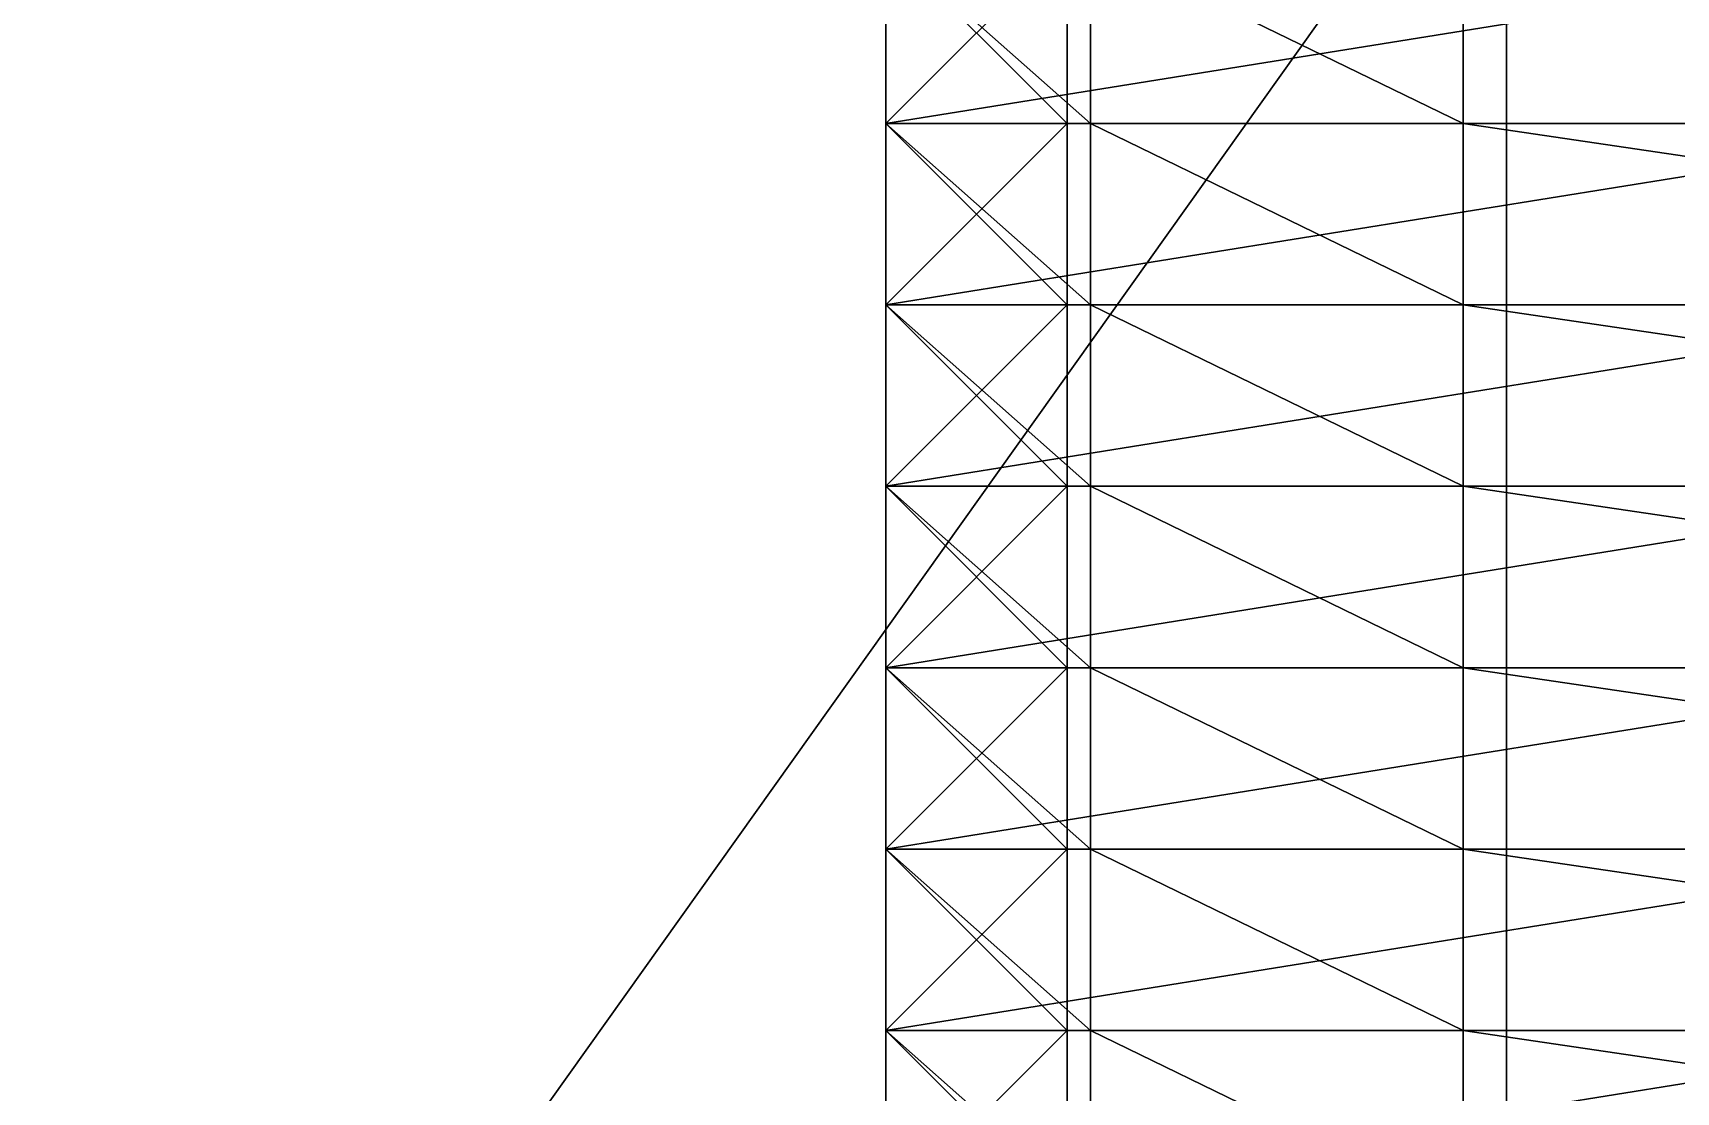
# Model space of a CAD drawing. Header units: millimetres. Extents: x -2 to 845, y -2 to 957.
# Drawn here: x 456.2 to 510.6, y 511 to 546 of the extents above; entities that cross this region are included whole.
import ezdxf

# ---------------------------------------------------------------- set-up
doc = ezdxf.new("R2010")
doc.units = ezdxf.units.MM
doc.header["$LTSCALE"] = 25.4

msp = doc.modelspace()

# ---------------------------------------------------------------- linework, layer by layer
for p, q in [((505, 905, 25), (505, 50, 25)), ((505, 905), (505, 50)), ((505, 905, 25), (505, 50, 25)), ((484.463, 549, 197.249), (484.463, 543, 197.249)), ((484.463, 549, 203.947), (484.463, 543, 203.947)), ((484.463, 549, 228.56), (484.463, 543, 228.56)), ((484.463, 549, 203.947), (484.463, 543, 203.947)), ((484.463, 549, 228.56), (484.463, 543, 228.56)), ((484.463, 549, 195), (484.463, 543, 195)), ((484.463, 549, 195), (484.463, 543, 195)), ((484.463, 549, 197.249), (484.463, 543, 197.249)), ((490.463, 549, 197.249), (490.463, 543, 197.249)), ((490.463, 549, 197.249), (490.463, 543, 197.249)), ((490.463, 549, 200.249), (490.463, 543, 200.249)), ((490.463, 549, 200.249), (490.463, 543, 200.249)), ((491.232, 549, 231.699), (491.232, 543, 231.699)), ((491.232, 549, 231.699), (491.232, 543, 231.699)), ((491.232, 549, 249.284), (491.232, 543, 249.284)), ((491.232, 549, 249.284), (491.232, 543, 249.284)), ((503.559, 549, 255), (503.559, 543, 255)), ((503.559, 549, 255), (503.559, 543, 255)), ((491.232, 543, 231.699), (484.463, 543, 228.56)), ((484.463, 543, 228.56), (484.463, 537, 228.56)), ((484.463, 543, 203.947), (484.463, 543, 228.56)), ((484.463, 543, 203.947), (484.463, 537, 203.947)), ((484.463, 543, 228.56), (484.463, 537, 228.56)), ((521.772, 543, 195), (484.463, 543, 195)), ((484.463, 543, 195), (484.463, 543, 197.249)), ((484.463, 543, 197.249), (490.463, 543, 197.249)), ((490.463, 543, 200.249), (484.463, 543, 203.947)), ((484.463, 543, 203.947), (484.463, 543, 228.56)), ((491.232, 543, 231.699), (484.463, 543, 228.56)), ((484.463, 543, 197.249), (490.463, 543, 197.249)), ((490.463, 543, 200.249), (484.463, 543, 203.947)), ((491.232, 543, 231.699), (484.463, 543, 228.56)), ((484.463, 543, 203.947), (484.463, 543, 228.56)), ((521.772, 543, 195), (484.463, 543, 195)), ((484.463, 543, 195), (484.463, 537, 195)), ((484.463, 543, 195), (484.463, 543, 197.249)), ((484.463, 543, 195), (484.463, 537, 195)), ((484.463, 543, 197.249), (484.463, 537, 197.249)), ((521.772, 543, 195), (484.463, 543, 195)), ((484.463, 543, 195), (484.463, 543, 197.249)), ((484.463, 543, 197.249), (490.463, 543, 197.249)), ((484.463, 543, 197.249), (484.463, 537, 197.249)), ((490.463, 543, 200.249), (484.463, 543, 203.947)), ((484.463, 543, 203.947), (484.463, 537, 203.947)), ((490.463, 543, 197.249), (490.463, 543, 200.249)), ((490.463, 543, 197.249), (490.463, 543, 200.249)), ((490.463, 543, 197.249), (490.463, 537, 197.249)), ((490.463, 543, 197.249), (490.463, 543, 200.249)), ((490.463, 543, 197.249), (490.463, 537, 197.249)), ((490.463, 543, 200.249), (490.463, 537, 200.249)), ((490.463, 543, 200.249), (490.463, 537, 200.249)), ((491.232, 543, 231.699), (491.232, 537, 231.699)), ((503.559, 543, 255), (491.232, 543, 249.284)), ((491.232, 543, 249.284), (491.232, 543, 231.699)), ((491.232, 543, 249.284), (491.232, 543, 231.699)), ((491.232, 543, 249.284), (491.232, 543, 231.699)), ((491.232, 543, 231.699), (491.232, 537, 231.699)), ((491.232, 543, 249.284), (491.232, 537, 249.284)), ((503.559, 543, 255), (491.232, 543, 249.284)), ((503.559, 543, 255), (491.232, 543, 249.284)), ((491.232, 543, 249.284), (491.232, 537, 249.284)), ((503.559, 543, 255), (544.216, 543, 255)), ((503.559, 543, 255), (544.216, 543, 255)), ((503.559, 543, 255), (503.559, 537, 255)), ((503.559, 543, 255), (544.216, 543, 255)), ((503.559, 543, 255), (503.559, 537, 255)), ((491.232, 537, 231.699), (484.463, 537, 228.56)), ((484.463, 537, 203.947), (484.463, 537, 228.56)), ((491.232, 537, 231.699), (484.463, 537, 228.56)), ((484.463, 537, 203.947), (484.463, 537, 228.56)), ((490.463, 537, 200.249), (484.463, 537, 203.947)), ((484.463, 537, 197.249), (490.463, 537, 197.249)), ((484.463, 537, 195), (484.463, 537, 197.249)), ((521.772, 537, 195), (484.463, 537, 195)), ((484.463, 537, 203.947), (484.463, 537, 228.56)), ((484.463, 537, 203.947), (484.463, 531, 203.947)), ((484.463, 537, 228.56), (484.463, 531, 228.56)), ((491.232, 537, 231.699), (484.463, 537, 228.56)), ((484.463, 537, 228.56), (484.463, 531, 228.56)), ((521.772, 537, 195), (484.463, 537, 195)), ((521.772, 537, 195), (484.463, 537, 195)), ((484.463, 537, 195), (484.463, 531, 195)), ((484.463, 537, 195), (484.463, 537, 197.249)), ((484.463, 537, 195), (484.463, 537, 197.249)), ((484.463, 537, 195), (484.463, 531, 195)), ((484.463, 537, 197.249), (484.463, 531, 197.249)), ((484.463, 537, 197.249), (490.463, 537, 197.249)), ((490.463, 537, 200.249), (484.463, 537, 203.947)), ((490.463, 537, 200.249), (484.463, 537, 203.947)), ((484.463, 537, 203.947), (484.463, 531, 203.947)), ((484.463, 537, 197.249), (490.463, 537, 197.249)), ((484.463, 537, 197.249), (484.463, 531, 197.249)), ((490.463, 537, 197.249), (490.463, 537, 200.249)), ((490.463, 537, 197.249), (490.463, 537, 200.249)), ((490.463, 537, 200.249), (490.463, 531, 200.249)), ((490.463, 537, 197.249), (490.463, 531, 197.249)), ((490.463, 537, 197.249), (490.463, 537, 200.249)), ((490.463, 537, 197.249), (490.463, 531, 197.249)), ((490.463, 537, 200.249), (490.463, 531, 200.249)), ((503.559, 537, 255), (491.232, 537, 249.284)), ((491.232, 537, 249.284), (491.232, 537, 231.699)), ((491.232, 537, 231.699), (491.232, 531, 231.699)), ((491.232, 537, 249.284), (491.232, 537, 231.699)), ((491.232, 537, 231.699), (491.232, 531, 231.699)), ((491.232, 537, 249.284), (491.232, 531, 249.284)), ((491.232, 537, 249.284), (491.232, 537, 231.699)), ((503.559, 537, 255), (491.232, 537, 249.284)), ((503.559, 537, 255), (491.232, 537, 249.284)), ((491.232, 537, 249.284), (491.232, 531, 249.284)), ((503.559, 537, 255), (544.216, 537, 255)), ((503.559, 537, 255), (544.216, 537, 255)), ((503.559, 537, 255), (544.216, 537, 255)), ((503.559, 537, 255), (503.559, 531, 255)), ((503.559, 537, 255), (503.559, 531, 255)), ((484.463, 531, 195), (484.463, 531, 197.249)), ((484.463, 531, 195), (484.463, 525, 195)), ((484.463, 531, 197.249), (484.463, 525, 197.249)), ((521.772, 531, 195), (484.463, 531, 195)), ((484.463, 531, 195), (484.463, 525, 195)), ((484.463, 531, 197.249), (490.463, 531, 197.249)), ((484.463, 531, 197.249), (484.463, 525, 197.249)), ((490.463, 531, 200.249), (484.463, 531, 203.947)), ((484.463, 531, 203.947), (484.463, 525, 203.947)), ((484.463, 531, 203.947), (484.463, 531, 228.56)), ((491.232, 531, 231.699), (484.463, 531, 228.56)), ((491.232, 531, 231.699), (484.463, 531, 228.56)), ((484.463, 531, 228.56), (484.463, 525, 228.56)), ((491.232, 531, 231.699), (484.463, 531, 228.56)), ((484.463, 531, 203.947), (484.463, 531, 228.56)), ((490.463, 531, 200.249), (484.463, 531, 203.947)), ((484.463, 531, 197.249), (490.463, 531, 197.249)), ((484.463, 531, 195), (484.463, 531, 197.249)), ((521.772, 531, 195), (484.463, 531, 195)), ((484.463, 531, 203.947), (484.463, 531, 228.56)), ((484.463, 531, 203.947), (484.463, 525, 203.947)), ((484.463, 531, 228.56), (484.463, 525, 228.56)), ((521.772, 531, 195), (484.463, 531, 195)), ((484.463, 531, 195), (484.463, 531, 197.249)), ((490.463, 531, 200.249), (484.463, 531, 203.947)), ((484.463, 531, 197.249), (490.463, 531, 197.249)), ((490.463, 531, 197.249), (490.463, 531, 200.249)), ((490.463, 531, 197.249), (490.463, 525, 197.249)), ((490.463, 531, 200.249), (490.463, 525, 200.249)), ((490.463, 531, 197.249), (490.463, 525, 197.249)), ((490.463, 531, 200.249), (490.463, 525, 200.249)), ((490.463, 531, 197.249), (490.463, 531, 200.249)), ((490.463, 531, 197.249), (490.463, 531, 200.249)), ((491.232, 531, 231.699), (491.232, 525, 231.699)), ((503.559, 531, 255), (491.232, 531, 249.284)), ((491.232, 531, 249.284), (491.232, 531, 231.699)), ((491.232, 531, 249.284), (491.232, 531, 231.699)), ((491.232, 531, 249.284), (491.232, 531, 231.699)), ((491.232, 531, 231.699), (491.232, 525, 231.699)), ((491.232, 531, 249.284), (491.232, 525, 249.284)), ((503.559, 531, 255), (491.232, 531, 249.284)), ((491.232, 531, 249.284), (491.232, 525, 249.284)), ((503.559, 531, 255), (491.232, 531, 249.284)), ((503.559, 531, 255), (544.216, 531, 255)), ((503.559, 531, 255), (503.559, 525, 255)), ((503.559, 531, 255), (544.216, 531, 255)), ((503.559, 531, 255), (544.216, 531, 255)), ((503.559, 531, 255), (503.559, 525, 255)), ((484.463, 525, 195), (484.463, 525, 197.249)), ((484.463, 525, 195), (484.463, 519, 195)), ((484.463, 525, 197.249), (484.463, 519, 197.249)), ((484.463, 525, 195), (484.463, 525, 197.249)), ((521.772, 525, 195), (484.463, 525, 195)), ((484.463, 525, 195), (484.463, 525, 197.249)), ((484.463, 525, 197.249), (490.463, 525, 197.249)), ((490.463, 525, 200.249), (484.463, 525, 203.947)), ((484.463, 525, 203.947), (484.463, 525, 228.56)), ((491.232, 525, 231.699), (484.463, 525, 228.56)), ((521.772, 525, 195), (484.463, 525, 195)), ((521.772, 525, 195), (484.463, 525, 195)), ((484.463, 525, 195), (484.463, 519, 195)), ((484.463, 525, 197.249), (490.463, 525, 197.249)), ((484.463, 525, 197.249), (490.463, 525, 197.249)), ((484.463, 525, 197.249), (484.463, 519, 197.249)), ((491.232, 525, 231.699), (484.463, 525, 228.56)), ((484.463, 525, 228.56), (484.463, 519, 228.56)), ((490.463, 525, 200.249), (484.463, 525, 203.947)), ((484.463, 525, 203.947), (484.463, 519, 203.947)), ((484.463, 525, 203.947), (484.463, 525, 228.56)), ((484.463, 525, 203.947), (484.463, 519, 203.947)), ((484.463, 525, 228.56), (484.463, 519, 228.56)), ((490.463, 525, 200.249), (484.463, 525, 203.947)), ((491.232, 525, 231.699), (484.463, 525, 228.56)), ((484.463, 525, 203.947), (484.463, 525, 228.56)), ((490.463, 525, 197.249), (490.463, 525, 200.249)), ((490.463, 525, 197.249), (490.463, 525, 200.249)), ((490.463, 525, 197.249), (490.463, 525, 200.249)), ((490.463, 525, 197.249), (490.463, 519, 197.249)), ((490.463, 525, 200.249), (490.463, 519, 200.249)), ((490.463, 525, 197.249), (490.463, 519, 197.249)), ((490.463, 525, 200.249), (490.463, 519, 200.249)), ((503.559, 525, 255), (491.232, 525, 249.284)), ((491.232, 525, 249.284), (491.232, 525, 231.699)), ((491.232, 525, 249.284), (491.232, 525, 231.699)), ((491.232, 525, 231.699), (491.232, 519, 231.699)), ((491.232, 525, 249.284), (491.232, 519, 249.284)), ((503.559, 525, 255), (491.232, 525, 249.284)), ((491.232, 525, 249.284), (491.232, 519, 249.284)), ((491.232, 525, 231.699), (491.232, 519, 231.699)), ((491.232, 525, 249.284), (491.232, 525, 231.699)), ((503.559, 525, 255), (491.232, 525, 249.284)), ((503.559, 525, 255), (544.216, 525, 255)), ((503.559, 525, 255), (503.559, 519, 255)), ((503.559, 525, 255), (544.216, 525, 255)), ((503.559, 525, 255), (503.559, 519, 255)), ((503.559, 525, 255), (544.216, 525, 255)), ((484.463, 519, 195), (484.463, 519, 197.249)), ((521.772, 519, 195), (484.463, 519, 195)), ((491.232, 519, 231.699), (484.463, 519, 228.56)), ((484.463, 519, 203.947), (484.463, 519, 228.56)), ((490.463, 519, 200.249), (484.463, 519, 203.947)), ((484.463, 519, 197.249), (490.463, 519, 197.249)), ((484.463, 519, 195), (484.463, 519, 197.249)), ((521.772, 519, 195), (484.463, 519, 195)), ((484.463, 519, 195), (484.463, 519, 197.249)), ((484.463, 519, 195), (484.463, 513, 195)), ((484.463, 519, 197.249), (484.463, 513, 197.249)), ((521.772, 519, 195), (484.463, 519, 195)), ((484.463, 519, 195), (484.463, 513, 195)), ((484.463, 519, 197.249), (490.463, 519, 197.249)), ((484.463, 519, 197.249), (490.463, 519, 197.249)), ((484.463, 519, 197.249), (484.463, 513, 197.249)), ((491.232, 519, 231.699), (484.463, 519, 228.56)), ((484.463, 519, 228.56), (484.463, 513, 228.56)), ((491.232, 519, 231.699), (484.463, 519, 228.56)), ((490.463, 519, 200.249), (484.463, 519, 203.947)), ((490.463, 519, 200.249), (484.463, 519, 203.947)), ((484.463, 519, 203.947), (484.463, 513, 203.947)), ((484.463, 519, 203.947), (484.463, 519, 228.56)), ((484.463, 519, 203.947), (484.463, 519, 228.56)), ((484.463, 519, 203.947), (484.463, 513, 203.947)), ((484.463, 519, 228.56), (484.463, 513, 228.56)), ((490.463, 519, 197.249), (490.463, 519, 200.249)), ((490.463, 519, 197.249), (490.463, 519, 200.249)), ((490.463, 519, 197.249), (490.463, 513, 197.249)), ((490.463, 519, 197.249), (490.463, 519, 200.249)), ((490.463, 519, 197.249), (490.463, 513, 197.249)), ((490.463, 519, 200.249), (490.463, 513, 200.249)), ((490.463, 519, 200.249), (490.463, 513, 200.249)), ((503.559, 519, 255), (491.232, 519, 249.284)), ((491.232, 519, 249.284), (491.232, 519, 231.699)), ((491.232, 519, 249.284), (491.232, 519, 231.699)), ((503.559, 519, 255), (491.232, 519, 249.284)), ((503.559, 519, 255), (491.232, 519, 249.284)), ((491.232, 519, 249.284), (491.232, 513, 249.284)), ((491.232, 519, 249.284), (491.232, 519, 231.699)), ((491.232, 519, 231.699), (491.232, 513, 231.699)), ((491.232, 519, 249.284), (491.232, 513, 249.284)), ((491.232, 519, 231.699), (491.232, 513, 231.699)), ((503.559, 519, 255), (544.216, 519, 255)), ((503.559, 519, 255), (503.559, 513, 255)), ((503.559, 519, 255), (544.216, 519, 255)), ((503.559, 519, 255), (544.216, 519, 255)), ((503.559, 519, 255), (503.559, 513, 255)), ((484.463, 513, 195), (484.463, 513, 197.249)), ((521.772, 513, 195), (484.463, 513, 195)), ((484.463, 513, 197.249), (490.463, 513, 197.249)), ((491.232, 513, 231.699), (484.463, 513, 228.56)), ((490.463, 513, 200.249), (484.463, 513, 203.947)), ((484.463, 513, 203.947), (484.463, 513, 228.56)), ((491.232, 513, 231.699), (484.463, 513, 228.56)), ((484.463, 513, 203.947), (484.463, 513, 228.56)), ((490.463, 513, 200.249), (484.463, 513, 203.947)), ((484.463, 513, 197.249), (490.463, 513, 197.249)), ((484.463, 513, 195), (484.463, 513, 197.249)), ((521.772, 513, 195), (484.463, 513, 195)), ((490.463, 513, 200.249), (484.463, 513, 203.947)), ((484.463, 513, 203.947), (484.463, 507, 203.947)), ((484.463, 513, 203.947), (484.463, 513, 228.56)), ((484.463, 513, 203.947), (484.463, 507, 203.947)), ((484.463, 513, 228.56), (484.463, 507, 228.56)), ((484.463, 513, 197.249), (490.463, 513, 197.249)), ((484.463, 513, 197.249), (484.463, 507, 197.249)), ((491.232, 513, 231.699), (484.463, 513, 228.56)), ((484.463, 513, 228.56), (484.463, 507, 228.56)), ((484.463, 513, 195), (484.463, 513, 197.249)), ((484.463, 513, 195), (484.463, 507, 195)), ((484.463, 513, 197.249), (484.463, 507, 197.249)), ((521.772, 513, 195), (484.463, 513, 195)), ((484.463, 513, 195), (484.463, 507, 195)), ((490.463, 513, 197.249), (490.463, 513, 200.249)), ((490.463, 513, 197.249), (490.463, 513, 200.249)), ((490.463, 513, 200.249), (490.463, 507, 200.249)), ((490.463, 513, 197.249), (490.463, 507, 197.249)), ((490.463, 513, 197.249), (490.463, 513, 200.249)), ((490.463, 513, 197.249), (490.463, 507, 197.249)), ((490.463, 513, 200.249), (490.463, 507, 200.249)), ((503.559, 513, 255), (491.232, 513, 249.284)), ((491.232, 513, 249.284), (491.232, 507, 249.284)), ((503.559, 513, 255), (491.232, 513, 249.284)), ((491.232, 513, 249.284), (491.232, 513, 231.699)), ((503.559, 513, 255), (491.232, 513, 249.284)), ((491.232, 513, 249.284), (491.232, 513, 231.699)), ((491.232, 513, 231.699), (491.232, 507, 231.699)), ((491.232, 513, 249.284), (491.232, 513, 231.699)), ((491.232, 513, 231.699), (491.232, 507, 231.699)), ((491.232, 513, 249.284), (491.232, 507, 249.284)), ((503.559, 513, 255), (544.216, 513, 255)), ((503.559, 513, 255), (503.559, 507, 255)), ((503.559, 513, 255), (503.559, 507, 255)), ((503.559, 513, 255), (544.216, 513, 255)), ((503.559, 513, 255), (544.216, 513, 255))]:
    msp.add_line(p, q)

# ---------------------------------------------------------------- meshes
mesh = msp.add_polyface()
corners = [(0, -2, -2), (545, 50, -2), (0, 957, -2), (670, -2, -2), (590, 50, -2), (670, 50, -2), (670, 0, -2), (670, 955, -2), (845, 957, -2), (545, 905, -2), (590, 905, -2), (670, 905, -2), (845, 955, -2)]
mesh.append_faces([[corners[k] for k in face] for face in [(5, 3, 6), (7, 10, 11), (8, 7, 12)]], dxfattribs={"vtx0": -1})
mesh.append_faces([[corners[k] for k in face] for face in [(0, 1, 2), (1, 3, 4), (4, 3, 5), (2, 7, 8), (9, 2, 1)]], dxfattribs={"vtx0": -1, "vtx1": -1})
mesh.append_faces([[corners[k] for k in face] for face in [(7, 2, 9)]], dxfattribs={"vtx0": -1, "vtx1": -1, "vtx2": -1})
mesh.append_faces([[corners[k] for k in face] for face in [(1, 0, 3), (7, 9, 10)]], dxfattribs={"vtx0": -1, "vtx2": -1})
mesh = msp.add_polyface()
corners = [(590, -2, 25), (130, 35, 25), (130, -2, 25), (505, 50, 25), (545, 50, 25), (505, 905, 25), (590, 50, 25), (100, 920, 25), (100, 905, 25), (130, 920, 25), (130, 955, 25), (590, 955, 25), (545, 905, 25), (590, 905, 25), (100, 50, 25), (100, 35, 25)]
mesh.append_faces([[corners[k] for k in face] for face in [(0, 1, 2), (4, 0, 6), (5, 7, 8), (11, 12, 13), (1, 14, 15)]], dxfattribs={"vtx0": -1})
mesh.append_faces([[corners[k] for k in face] for face in [(3, 4, 5), (7, 5, 9), (9, 5, 10), (10, 5, 11), (12, 5, 4), (14, 1, 3)]], dxfattribs={"vtx0": -1, "vtx1": -1})
mesh.append_faces([[corners[k] for k in face] for face in [(1, 0, 3), (3, 0, 4), (11, 5, 12)]], dxfattribs={"vtx0": -1, "vtx1": -1, "vtx2": -1})
mesh = msp.add_polyface()
corners = [(505, 905, 25), (505, 50), (505, 50, 25), (505, 905)]
mesh.append_faces([[corners[k] for k in face] for face in [(0, 1, 2), (1, 0, 3)]], dxfattribs={"vtx0": -1})
mesh = msp.add_polyface()
corners = [(651, 760, 85), (195, 729, 85), (195, 760, 85), (195, 120, 85), (650, 120, 85), (651, 120, 85)]
mesh.append_faces([[corners[k] for k in face] for face in [(0, 1, 2), (4, 0, 5)]], dxfattribs={"vtx0": -1})
mesh.append_faces([[corners[k] for k in face] for face in [(1, 0, 3), (3, 0, 4)]], dxfattribs={"vtx0": -1, "vtx1": -1})
mesh = msp.add_polyface()
corners = [(490.463, 543, 197.249), (484.463, 549, 197.249), (484.463, 543, 197.249), (490.463, 549, 197.249)]
mesh.append_faces([[corners[k] for k in face] for face in [(0, 1, 2), (1, 0, 3)]], dxfattribs={"vtx0": -1})
mesh = msp.add_polyface()
corners = [(490.463, 549, 200.249), (484.463, 543, 203.947), (484.463, 549, 203.947), (490.463, 543, 200.249)]
mesh.append_faces([[corners[k] for k in face] for face in [(0, 1, 2), (1, 0, 3)]], dxfattribs={"vtx0": -1})
mesh = msp.add_polyface()
corners = [(491.232, 543, 231.699), (484.463, 549, 228.56), (484.463, 543, 228.56), (491.232, 549, 231.699)]
mesh.append_faces([[corners[k] for k in face] for face in [(0, 1, 2), (1, 0, 3)]], dxfattribs={"vtx0": -1})
mesh = msp.add_polyface()
corners = [(484.463, 549, 228.56), (484.463, 543, 203.947), (484.463, 543, 228.56), (484.463, 549, 203.947)]
mesh.append_faces([[corners[k] for k in face] for face in [(0, 1, 2), (1, 0, 3)]], dxfattribs={"vtx0": -1})
mesh = msp.add_polyface()
corners = [(521.772, 549, 195), (484.463, 543, 195), (484.463, 549, 195), (521.772, 543, 195)]
mesh.append_faces([[corners[k] for k in face] for face in [(0, 1, 2), (1, 0, 3)]], dxfattribs={"vtx0": -1})
mesh = msp.add_polyface()
corners = [(484.463, 549, 197.249), (484.463, 543, 195), (484.463, 543, 197.249), (484.463, 549, 195)]
mesh.append_faces([[corners[k] for k in face] for face in [(0, 1, 2), (1, 0, 3)]], dxfattribs={"vtx0": -1})
mesh = msp.add_polyface()
corners = [(490.463, 549, 200.249), (490.463, 543, 197.249), (490.463, 543, 200.249), (490.463, 549, 197.249)]
mesh.append_faces([[corners[k] for k in face] for face in [(0, 1, 2), (1, 0, 3)]], dxfattribs={"vtx0": -1})
mesh = msp.add_polyface()
corners = [(491.232, 549, 249.284), (491.232, 543, 231.699), (491.232, 543, 249.284), (491.232, 549, 231.699)]
mesh.append_faces([[corners[k] for k in face] for face in [(0, 1, 2), (1, 0, 3)]], dxfattribs={"vtx0": -1})
mesh = msp.add_polyface()
corners = [(503.559, 543, 255), (491.232, 549, 249.284), (491.232, 543, 249.284), (503.559, 549, 255)]
mesh.append_faces([[corners[k] for k in face] for face in [(0, 1, 2), (1, 0, 3)]], dxfattribs={"vtx0": -1})
mesh = msp.add_polyface()
corners = [(544.216, 543, 255), (503.559, 549, 255), (503.559, 543, 255), (544.216, 549, 255)]
mesh.append_faces([[corners[k] for k in face] for face in [(0, 1, 2), (1, 0, 3)]], dxfattribs={"vtx0": -1})
mesh = msp.add_polyface()
corners = [(491.232, 537, 231.699), (484.463, 543, 228.56), (484.463, 537, 228.56), (491.232, 543, 231.699)]
mesh.append_faces([[corners[k] for k in face] for face in [(0, 1, 2), (1, 0, 3)]], dxfattribs={"vtx0": -1})
mesh = msp.add_polyface()
corners = [(484.463, 543, 228.56), (484.463, 537, 203.947), (484.463, 537, 228.56), (484.463, 543, 203.947)]
mesh.append_faces([[corners[k] for k in face] for face in [(0, 1, 2), (1, 0, 3)]], dxfattribs={"vtx0": -1})
mesh = msp.add_polyface()
corners = [(484.463, 543, 197.249), (521.772, 543, 195), (484.463, 543, 195), (538.286, 543, 195), (554.541, 543, 195), (490.463, 543, 197.249), (570.796, 543, 200.678), (490.463, 543, 200.249), (484.463, 543, 203.947), (570.796, 543, 213.901), (484.463, 543, 228.56), (554.541, 543, 217.847), (554.541, 543, 241.847), (491.232, 543, 231.699), (491.232, 543, 249.284), (544.216, 543, 255), (503.559, 543, 255)]
mesh.append_faces([[corners[k] for k in face] for face in [(0, 1, 2), (15, 14, 16)]], dxfattribs={"vtx0": -1})
mesh.append_faces([[corners[k] for k in face] for face in [(1, 0, 3), (3, 0, 4), (4, 5, 6), (6, 8, 9), (9, 10, 11), (11, 10, 12), (12, 14, 15)]], dxfattribs={"vtx0": -1, "vtx1": -1})
mesh.append_faces([[corners[k] for k in face] for face in [(4, 0, 5), (6, 5, 7), (6, 7, 8), (9, 8, 10), (12, 10, 13), (12, 13, 14)]], dxfattribs={"vtx0": -1, "vtx2": -1})
mesh = msp.add_polyface()
corners = [(521.772, 543, 195), (484.463, 537, 195), (484.463, 543, 195), (521.772, 537, 195)]
mesh.append_faces([[corners[k] for k in face] for face in [(0, 1, 2), (1, 0, 3)]], dxfattribs={"vtx0": -1})
mesh = msp.add_polyface()
corners = [(484.463, 543, 197.249), (484.463, 537, 195), (484.463, 537, 197.249), (484.463, 543, 195)]
mesh.append_faces([[corners[k] for k in face] for face in [(0, 1, 2), (1, 0, 3)]], dxfattribs={"vtx0": -1})
mesh = msp.add_polyface()
corners = [(490.463, 537, 197.249), (484.463, 543, 197.249), (484.463, 537, 197.249), (490.463, 543, 197.249)]
mesh.append_faces([[corners[k] for k in face] for face in [(0, 1, 2), (1, 0, 3)]], dxfattribs={"vtx0": -1})
mesh = msp.add_polyface()
corners = [(490.463, 543, 200.249), (484.463, 537, 203.947), (484.463, 543, 203.947), (490.463, 537, 200.249)]
mesh.append_faces([[corners[k] for k in face] for face in [(0, 1, 2), (1, 0, 3)]], dxfattribs={"vtx0": -1})
mesh = msp.add_polyface()
corners = [(490.463, 543, 200.249), (490.463, 537, 197.249), (490.463, 537, 200.249), (490.463, 543, 197.249)]
mesh.append_faces([[corners[k] for k in face] for face in [(0, 1, 2), (1, 0, 3)]], dxfattribs={"vtx0": -1})
mesh = msp.add_polyface()
corners = [(491.232, 543, 249.284), (491.232, 537, 231.699), (491.232, 537, 249.284), (491.232, 543, 231.699)]
mesh.append_faces([[corners[k] for k in face] for face in [(0, 1, 2), (1, 0, 3)]], dxfattribs={"vtx0": -1})
mesh = msp.add_polyface()
corners = [(503.559, 537, 255), (491.232, 543, 249.284), (491.232, 537, 249.284), (503.559, 543, 255)]
mesh.append_faces([[corners[k] for k in face] for face in [(0, 1, 2), (1, 0, 3)]], dxfattribs={"vtx0": -1})
mesh = msp.add_polyface()
corners = [(544.216, 537, 255), (503.559, 543, 255), (503.559, 537, 255), (544.216, 543, 255)]
mesh.append_faces([[corners[k] for k in face] for face in [(0, 1, 2), (1, 0, 3)]], dxfattribs={"vtx0": -1})
mesh = msp.add_polyface()
corners = [(570.796, 537, 200.678), (538.286, 537, 195), (554.541, 537, 195), (521.772, 537, 195), (484.463, 537, 195), (490.463, 537, 197.249), (490.463, 537, 200.249), (484.463, 537, 203.947), (570.796, 537, 213.901), (484.463, 537, 228.56), (554.541, 537, 217.847), (554.541, 537, 241.847), (491.232, 537, 231.699), (491.232, 537, 249.284), (544.216, 537, 255), (503.559, 537, 255), (484.463, 537, 197.249)]
mesh.append_faces([[corners[k] for k in face] for face in [(0, 1, 2), (13, 14, 15)]], dxfattribs={"vtx0": -1})
mesh.append_faces([[corners[k] for k in face] for face in [(1, 0, 3), (3, 0, 4), (5, 0, 6), (6, 0, 7), (7, 8, 9), (9, 11, 12), (12, 11, 13)]], dxfattribs={"vtx0": -1, "vtx1": -1})
mesh.append_faces([[corners[k] for k in face] for face in [(4, 0, 5)]], dxfattribs={"vtx0": -1, "vtx1": -1, "vtx2": -1})
mesh.append_faces([[corners[k] for k in face] for face in [(7, 0, 8), (9, 8, 10), (9, 10, 11), (13, 11, 14)]], dxfattribs={"vtx0": -1, "vtx2": -1})
mesh.append_faces([[corners[k] for k in face] for face in [(16, 4, 5)]], dxfattribs={"vtx1": -1})
mesh = msp.add_polyface()
corners = [(484.463, 537, 228.56), (484.463, 531, 203.947), (484.463, 531, 228.56), (484.463, 537, 203.947)]
mesh.append_faces([[corners[k] for k in face] for face in [(0, 1, 2), (1, 0, 3)]], dxfattribs={"vtx0": -1})
mesh = msp.add_polyface()
corners = [(491.232, 531, 231.699), (484.463, 537, 228.56), (484.463, 531, 228.56), (491.232, 537, 231.699)]
mesh.append_faces([[corners[k] for k in face] for face in [(0, 1, 2), (1, 0, 3)]], dxfattribs={"vtx0": -1})
mesh = msp.add_polyface()
corners = [(521.772, 537, 195), (484.463, 531, 195), (484.463, 537, 195), (521.772, 531, 195)]
mesh.append_faces([[corners[k] for k in face] for face in [(0, 1, 2), (1, 0, 3)]], dxfattribs={"vtx0": -1})
mesh = msp.add_polyface()
corners = [(484.463, 537, 197.249), (484.463, 531, 195), (484.463, 531, 197.249), (484.463, 537, 195)]
mesh.append_faces([[corners[k] for k in face] for face in [(0, 1, 2), (1, 0, 3)]], dxfattribs={"vtx0": -1})
mesh = msp.add_polyface()
corners = [(490.463, 537, 200.249), (484.463, 531, 203.947), (484.463, 537, 203.947), (490.463, 531, 200.249)]
mesh.append_faces([[corners[k] for k in face] for face in [(0, 1, 2), (1, 0, 3)]], dxfattribs={"vtx0": -1})
mesh = msp.add_polyface()
corners = [(490.463, 531, 197.249), (484.463, 537, 197.249), (484.463, 531, 197.249), (490.463, 537, 197.249)]
mesh.append_faces([[corners[k] for k in face] for face in [(0, 1, 2), (1, 0, 3)]], dxfattribs={"vtx0": -1})
mesh = msp.add_polyface()
corners = [(490.463, 537, 200.249), (490.463, 531, 197.249), (490.463, 531, 200.249), (490.463, 537, 197.249)]
mesh.append_faces([[corners[k] for k in face] for face in [(0, 1, 2), (1, 0, 3)]], dxfattribs={"vtx0": -1})
mesh = msp.add_polyface()
corners = [(491.232, 537, 249.284), (491.232, 531, 231.699), (491.232, 531, 249.284), (491.232, 537, 231.699)]
mesh.append_faces([[corners[k] for k in face] for face in [(0, 1, 2), (1, 0, 3)]], dxfattribs={"vtx0": -1})
mesh = msp.add_polyface()
corners = [(503.559, 531, 255), (491.232, 537, 249.284), (491.232, 531, 249.284), (503.559, 537, 255)]
mesh.append_faces([[corners[k] for k in face] for face in [(0, 1, 2), (1, 0, 3)]], dxfattribs={"vtx0": -1})
mesh = msp.add_polyface()
corners = [(544.216, 531, 255), (503.559, 537, 255), (503.559, 531, 255), (544.216, 537, 255)]
mesh.append_faces([[corners[k] for k in face] for face in [(0, 1, 2), (1, 0, 3)]], dxfattribs={"vtx0": -1})
mesh = msp.add_polyface()
corners = [(484.463, 531, 197.249), (484.463, 525, 195), (484.463, 525, 197.249), (484.463, 531, 195)]
mesh.append_faces([[corners[k] for k in face] for face in [(0, 1, 2), (1, 0, 3)]], dxfattribs={"vtx0": -1})
mesh = msp.add_polyface()
corners = [(521.772, 531, 195), (484.463, 525, 195), (484.463, 531, 195), (521.772, 525, 195)]
mesh.append_faces([[corners[k] for k in face] for face in [(0, 1, 2), (1, 0, 3)]], dxfattribs={"vtx0": -1})
mesh = msp.add_polyface()
corners = [(490.463, 525, 197.249), (484.463, 531, 197.249), (484.463, 525, 197.249), (490.463, 531, 197.249)]
mesh.append_faces([[corners[k] for k in face] for face in [(0, 1, 2), (1, 0, 3)]], dxfattribs={"vtx0": -1})
mesh = msp.add_polyface()
corners = [(490.463, 531, 200.249), (484.463, 525, 203.947), (484.463, 531, 203.947), (490.463, 525, 200.249)]
mesh.append_faces([[corners[k] for k in face] for face in [(0, 1, 2), (1, 0, 3)]], dxfattribs={"vtx0": -1})
mesh = msp.add_polyface()
corners = [(491.232, 525, 231.699), (484.463, 531, 228.56), (484.463, 525, 228.56), (491.232, 531, 231.699)]
mesh.append_faces([[corners[k] for k in face] for face in [(0, 1, 2), (1, 0, 3)]], dxfattribs={"vtx0": -1})
mesh = msp.add_polyface()
corners = [(570.796, 531, 200.678), (538.286, 531, 195), (554.541, 531, 195), (521.772, 531, 195), (484.463, 531, 195), (490.463, 531, 197.249), (490.463, 531, 200.249), (484.463, 531, 203.947), (570.796, 531, 213.901), (484.463, 531, 228.56), (554.541, 531, 217.847), (554.541, 531, 241.847), (491.232, 531, 231.699), (491.232, 531, 249.284), (544.216, 531, 255), (503.559, 531, 255), (484.463, 531, 197.249)]
mesh.append_faces([[corners[k] for k in face] for face in [(0, 1, 2), (13, 14, 15)]], dxfattribs={"vtx0": -1})
mesh.append_faces([[corners[k] for k in face] for face in [(1, 0, 3), (3, 0, 4), (5, 0, 6), (6, 0, 7), (7, 8, 9), (9, 11, 12), (12, 11, 13)]], dxfattribs={"vtx0": -1, "vtx1": -1})
mesh.append_faces([[corners[k] for k in face] for face in [(4, 0, 5)]], dxfattribs={"vtx0": -1, "vtx1": -1, "vtx2": -1})
mesh.append_faces([[corners[k] for k in face] for face in [(7, 0, 8), (9, 8, 10), (9, 10, 11), (13, 11, 14)]], dxfattribs={"vtx0": -1, "vtx2": -1})
mesh.append_faces([[corners[k] for k in face] for face in [(16, 4, 5)]], dxfattribs={"vtx1": -1})
mesh = msp.add_polyface()
corners = [(484.463, 531, 228.56), (484.463, 525, 203.947), (484.463, 525, 228.56), (484.463, 531, 203.947)]
mesh.append_faces([[corners[k] for k in face] for face in [(0, 1, 2), (1, 0, 3)]], dxfattribs={"vtx0": -1})
mesh = msp.add_polyface()
corners = [(490.463, 531, 200.249), (490.463, 525, 197.249), (490.463, 525, 200.249), (490.463, 531, 197.249)]
mesh.append_faces([[corners[k] for k in face] for face in [(0, 1, 2), (1, 0, 3)]], dxfattribs={"vtx0": -1})
mesh = msp.add_polyface()
corners = [(491.232, 531, 249.284), (491.232, 525, 231.699), (491.232, 525, 249.284), (491.232, 531, 231.699)]
mesh.append_faces([[corners[k] for k in face] for face in [(0, 1, 2), (1, 0, 3)]], dxfattribs={"vtx0": -1})
mesh = msp.add_polyface()
corners = [(503.559, 525, 255), (491.232, 531, 249.284), (491.232, 525, 249.284), (503.559, 531, 255)]
mesh.append_faces([[corners[k] for k in face] for face in [(0, 1, 2), (1, 0, 3)]], dxfattribs={"vtx0": -1})
mesh = msp.add_polyface()
corners = [(544.216, 525, 255), (503.559, 531, 255), (503.559, 525, 255), (544.216, 531, 255)]
mesh.append_faces([[corners[k] for k in face] for face in [(0, 1, 2), (1, 0, 3)]], dxfattribs={"vtx0": -1})
mesh = msp.add_polyface()
corners = [(484.463, 525, 197.249), (484.463, 519, 195), (484.463, 519, 197.249), (484.463, 525, 195)]
mesh.append_faces([[corners[k] for k in face] for face in [(0, 1, 2), (1, 0, 3)]], dxfattribs={"vtx0": -1})
mesh = msp.add_polyface()
corners = [(484.463, 525, 197.249), (521.772, 525, 195), (484.463, 525, 195), (538.286, 525, 195), (554.541, 525, 195), (490.463, 525, 197.249), (570.796, 525, 200.678), (490.463, 525, 200.249), (484.463, 525, 203.947), (570.796, 525, 213.901), (484.463, 525, 228.56), (554.541, 525, 217.847), (554.541, 525, 241.847), (491.232, 525, 231.699), (491.232, 525, 249.284), (544.216, 525, 255), (503.559, 525, 255)]
mesh.append_faces([[corners[k] for k in face] for face in [(0, 1, 2), (15, 14, 16)]], dxfattribs={"vtx0": -1})
mesh.append_faces([[corners[k] for k in face] for face in [(1, 0, 3), (3, 0, 4), (4, 5, 6), (6, 8, 9), (9, 10, 11), (11, 10, 12), (12, 14, 15)]], dxfattribs={"vtx0": -1, "vtx1": -1})
mesh.append_faces([[corners[k] for k in face] for face in [(4, 0, 5), (6, 5, 7), (6, 7, 8), (9, 8, 10), (12, 10, 13), (12, 13, 14)]], dxfattribs={"vtx0": -1, "vtx2": -1})
mesh = msp.add_polyface()
corners = [(521.772, 525, 195), (484.463, 519, 195), (484.463, 525, 195), (521.772, 519, 195)]
mesh.append_faces([[corners[k] for k in face] for face in [(0, 1, 2), (1, 0, 3)]], dxfattribs={"vtx0": -1})
mesh = msp.add_polyface()
corners = [(490.463, 519, 197.249), (484.463, 525, 197.249), (484.463, 519, 197.249), (490.463, 525, 197.249)]
mesh.append_faces([[corners[k] for k in face] for face in [(0, 1, 2), (1, 0, 3)]], dxfattribs={"vtx0": -1})
mesh = msp.add_polyface()
corners = [(491.232, 519, 231.699), (484.463, 525, 228.56), (484.463, 519, 228.56), (491.232, 525, 231.699)]
mesh.append_faces([[corners[k] for k in face] for face in [(0, 1, 2), (1, 0, 3)]], dxfattribs={"vtx0": -1})
mesh = msp.add_polyface()
corners = [(490.463, 525, 200.249), (484.463, 519, 203.947), (484.463, 525, 203.947), (490.463, 519, 200.249)]
mesh.append_faces([[corners[k] for k in face] for face in [(0, 1, 2), (1, 0, 3)]], dxfattribs={"vtx0": -1})
mesh = msp.add_polyface()
corners = [(484.463, 525, 228.56), (484.463, 519, 203.947), (484.463, 519, 228.56), (484.463, 525, 203.947)]
mesh.append_faces([[corners[k] for k in face] for face in [(0, 1, 2), (1, 0, 3)]], dxfattribs={"vtx0": -1})
mesh = msp.add_polyface()
corners = [(490.463, 525, 200.249), (490.463, 519, 197.249), (490.463, 519, 200.249), (490.463, 525, 197.249)]
mesh.append_faces([[corners[k] for k in face] for face in [(0, 1, 2), (1, 0, 3)]], dxfattribs={"vtx0": -1})
mesh = msp.add_polyface()
corners = [(491.232, 525, 249.284), (491.232, 519, 231.699), (491.232, 519, 249.284), (491.232, 525, 231.699)]
mesh.append_faces([[corners[k] for k in face] for face in [(0, 1, 2), (1, 0, 3)]], dxfattribs={"vtx0": -1})
mesh = msp.add_polyface()
corners = [(503.559, 519, 255), (491.232, 525, 249.284), (491.232, 519, 249.284), (503.559, 525, 255)]
mesh.append_faces([[corners[k] for k in face] for face in [(0, 1, 2), (1, 0, 3)]], dxfattribs={"vtx0": -1})
mesh = msp.add_polyface()
corners = [(544.216, 519, 255), (503.559, 525, 255), (503.559, 519, 255), (544.216, 525, 255)]
mesh.append_faces([[corners[k] for k in face] for face in [(0, 1, 2), (1, 0, 3)]], dxfattribs={"vtx0": -1})
mesh = msp.add_polyface()
corners = [(570.796, 519, 200.678), (538.286, 519, 195), (554.541, 519, 195), (521.772, 519, 195), (484.463, 519, 195), (490.463, 519, 197.249), (490.463, 519, 200.249), (484.463, 519, 203.947), (570.796, 519, 213.901), (484.463, 519, 228.56), (554.541, 519, 217.847), (554.541, 519, 241.847), (491.232, 519, 231.699), (491.232, 519, 249.284), (544.216, 519, 255), (503.559, 519, 255), (484.463, 519, 197.249)]
mesh.append_faces([[corners[k] for k in face] for face in [(0, 1, 2), (13, 14, 15)]], dxfattribs={"vtx0": -1})
mesh.append_faces([[corners[k] for k in face] for face in [(1, 0, 3), (3, 0, 4), (5, 0, 6), (6, 0, 7), (7, 8, 9), (9, 11, 12), (12, 11, 13)]], dxfattribs={"vtx0": -1, "vtx1": -1})
mesh.append_faces([[corners[k] for k in face] for face in [(4, 0, 5)]], dxfattribs={"vtx0": -1, "vtx1": -1, "vtx2": -1})
mesh.append_faces([[corners[k] for k in face] for face in [(7, 0, 8), (9, 8, 10), (9, 10, 11), (13, 11, 14)]], dxfattribs={"vtx0": -1, "vtx2": -1})
mesh.append_faces([[corners[k] for k in face] for face in [(16, 4, 5)]], dxfattribs={"vtx1": -1})
mesh = msp.add_polyface()
corners = [(484.463, 519, 197.249), (484.463, 513, 195), (484.463, 513, 197.249), (484.463, 519, 195)]
mesh.append_faces([[corners[k] for k in face] for face in [(0, 1, 2), (1, 0, 3)]], dxfattribs={"vtx0": -1})
mesh = msp.add_polyface()
corners = [(521.772, 519, 195), (484.463, 513, 195), (484.463, 519, 195), (521.772, 513, 195)]
mesh.append_faces([[corners[k] for k in face] for face in [(0, 1, 2), (1, 0, 3)]], dxfattribs={"vtx0": -1})
mesh = msp.add_polyface()
corners = [(490.463, 513, 197.249), (484.463, 519, 197.249), (484.463, 513, 197.249), (490.463, 519, 197.249)]
mesh.append_faces([[corners[k] for k in face] for face in [(0, 1, 2), (1, 0, 3)]], dxfattribs={"vtx0": -1})
mesh = msp.add_polyface()
corners = [(491.232, 513, 231.699), (484.463, 519, 228.56), (484.463, 513, 228.56), (491.232, 519, 231.699)]
mesh.append_faces([[corners[k] for k in face] for face in [(0, 1, 2), (1, 0, 3)]], dxfattribs={"vtx0": -1})
mesh = msp.add_polyface()
corners = [(490.463, 519, 200.249), (484.463, 513, 203.947), (484.463, 519, 203.947), (490.463, 513, 200.249)]
mesh.append_faces([[corners[k] for k in face] for face in [(0, 1, 2), (1, 0, 3)]], dxfattribs={"vtx0": -1})
mesh = msp.add_polyface()
corners = [(484.463, 519, 228.56), (484.463, 513, 203.947), (484.463, 513, 228.56), (484.463, 519, 203.947)]
mesh.append_faces([[corners[k] for k in face] for face in [(0, 1, 2), (1, 0, 3)]], dxfattribs={"vtx0": -1})
mesh = msp.add_polyface()
corners = [(490.463, 519, 200.249), (490.463, 513, 197.249), (490.463, 513, 200.249), (490.463, 519, 197.249)]
mesh.append_faces([[corners[k] for k in face] for face in [(0, 1, 2), (1, 0, 3)]], dxfattribs={"vtx0": -1})
mesh = msp.add_polyface()
corners = [(503.559, 513, 255), (491.232, 519, 249.284), (491.232, 513, 249.284), (503.559, 519, 255)]
mesh.append_faces([[corners[k] for k in face] for face in [(0, 1, 2), (1, 0, 3)]], dxfattribs={"vtx0": -1})
mesh = msp.add_polyface()
corners = [(491.232, 519, 249.284), (491.232, 513, 231.699), (491.232, 513, 249.284), (491.232, 519, 231.699)]
mesh.append_faces([[corners[k] for k in face] for face in [(0, 1, 2), (1, 0, 3)]], dxfattribs={"vtx0": -1})
mesh = msp.add_polyface()
corners = [(544.216, 513, 255), (503.559, 519, 255), (503.559, 513, 255), (544.216, 519, 255)]
mesh.append_faces([[corners[k] for k in face] for face in [(0, 1, 2), (1, 0, 3)]], dxfattribs={"vtx0": -1})
mesh = msp.add_polyface()
corners = [(570.796, 513, 200.678), (538.286, 513, 195), (554.541, 513, 195), (521.772, 513, 195), (484.463, 513, 195), (490.463, 513, 197.249), (490.463, 513, 200.249), (484.463, 513, 203.947), (570.796, 513, 213.901), (484.463, 513, 228.56), (554.541, 513, 217.847), (554.541, 513, 241.847), (491.232, 513, 231.699), (491.232, 513, 249.284), (544.216, 513, 255), (503.559, 513, 255), (484.463, 513, 197.249)]
mesh.append_faces([[corners[k] for k in face] for face in [(0, 1, 2), (13, 14, 15)]], dxfattribs={"vtx0": -1})
mesh.append_faces([[corners[k] for k in face] for face in [(1, 0, 3), (3, 0, 4), (5, 0, 6), (6, 0, 7), (7, 8, 9), (9, 11, 12), (12, 11, 13)]], dxfattribs={"vtx0": -1, "vtx1": -1})
mesh.append_faces([[corners[k] for k in face] for face in [(4, 0, 5)]], dxfattribs={"vtx0": -1, "vtx1": -1, "vtx2": -1})
mesh.append_faces([[corners[k] for k in face] for face in [(7, 0, 8), (9, 8, 10), (9, 10, 11), (13, 11, 14)]], dxfattribs={"vtx0": -1, "vtx2": -1})
mesh.append_faces([[corners[k] for k in face] for face in [(16, 4, 5)]], dxfattribs={"vtx1": -1})
mesh = msp.add_polyface()
corners = [(490.463, 513, 200.249), (484.463, 507, 203.947), (484.463, 513, 203.947), (490.463, 507, 200.249)]
mesh.append_faces([[corners[k] for k in face] for face in [(0, 1, 2), (1, 0, 3)]], dxfattribs={"vtx0": -1})
mesh = msp.add_polyface()
corners = [(484.463, 513, 228.56), (484.463, 507, 203.947), (484.463, 507, 228.56), (484.463, 513, 203.947)]
mesh.append_faces([[corners[k] for k in face] for face in [(0, 1, 2), (1, 0, 3)]], dxfattribs={"vtx0": -1})
mesh = msp.add_polyface()
corners = [(490.463, 507, 197.249), (484.463, 513, 197.249), (484.463, 507, 197.249), (490.463, 513, 197.249)]
mesh.append_faces([[corners[k] for k in face] for face in [(0, 1, 2), (1, 0, 3)]], dxfattribs={"vtx0": -1})
mesh = msp.add_polyface()
corners = [(491.232, 507, 231.699), (484.463, 513, 228.56), (484.463, 507, 228.56), (491.232, 513, 231.699)]
mesh.append_faces([[corners[k] for k in face] for face in [(0, 1, 2), (1, 0, 3)]], dxfattribs={"vtx0": -1})
mesh = msp.add_polyface()
corners = [(484.463, 513, 197.249), (484.463, 507, 195), (484.463, 507, 197.249), (484.463, 513, 195)]
mesh.append_faces([[corners[k] for k in face] for face in [(0, 1, 2), (1, 0, 3)]], dxfattribs={"vtx0": -1})
mesh = msp.add_polyface()
corners = [(521.772, 513, 195), (484.463, 507, 195), (484.463, 513, 195), (521.772, 507, 195)]
mesh.append_faces([[corners[k] for k in face] for face in [(0, 1, 2), (1, 0, 3)]], dxfattribs={"vtx0": -1})
mesh = msp.add_polyface()
corners = [(490.463, 513, 200.249), (490.463, 507, 197.249), (490.463, 507, 200.249), (490.463, 513, 197.249)]
mesh.append_faces([[corners[k] for k in face] for face in [(0, 1, 2), (1, 0, 3)]], dxfattribs={"vtx0": -1})
mesh = msp.add_polyface()
corners = [(503.559, 507, 255), (491.232, 513, 249.284), (491.232, 507, 249.284), (503.559, 513, 255)]
mesh.append_faces([[corners[k] for k in face] for face in [(0, 1, 2), (1, 0, 3)]], dxfattribs={"vtx0": -1})
mesh = msp.add_polyface()
corners = [(491.232, 513, 249.284), (491.232, 507, 231.699), (491.232, 507, 249.284), (491.232, 513, 231.699)]
mesh.append_faces([[corners[k] for k in face] for face in [(0, 1, 2), (1, 0, 3)]], dxfattribs={"vtx0": -1})
mesh = msp.add_polyface()
corners = [(544.216, 507, 255), (503.559, 513, 255), (503.559, 507, 255), (544.216, 513, 255)]
mesh.append_faces([[corners[k] for k in face] for face in [(0, 1, 2), (1, 0, 3)]], dxfattribs={"vtx0": -1})

doc.saveas('drawing.dxf')
